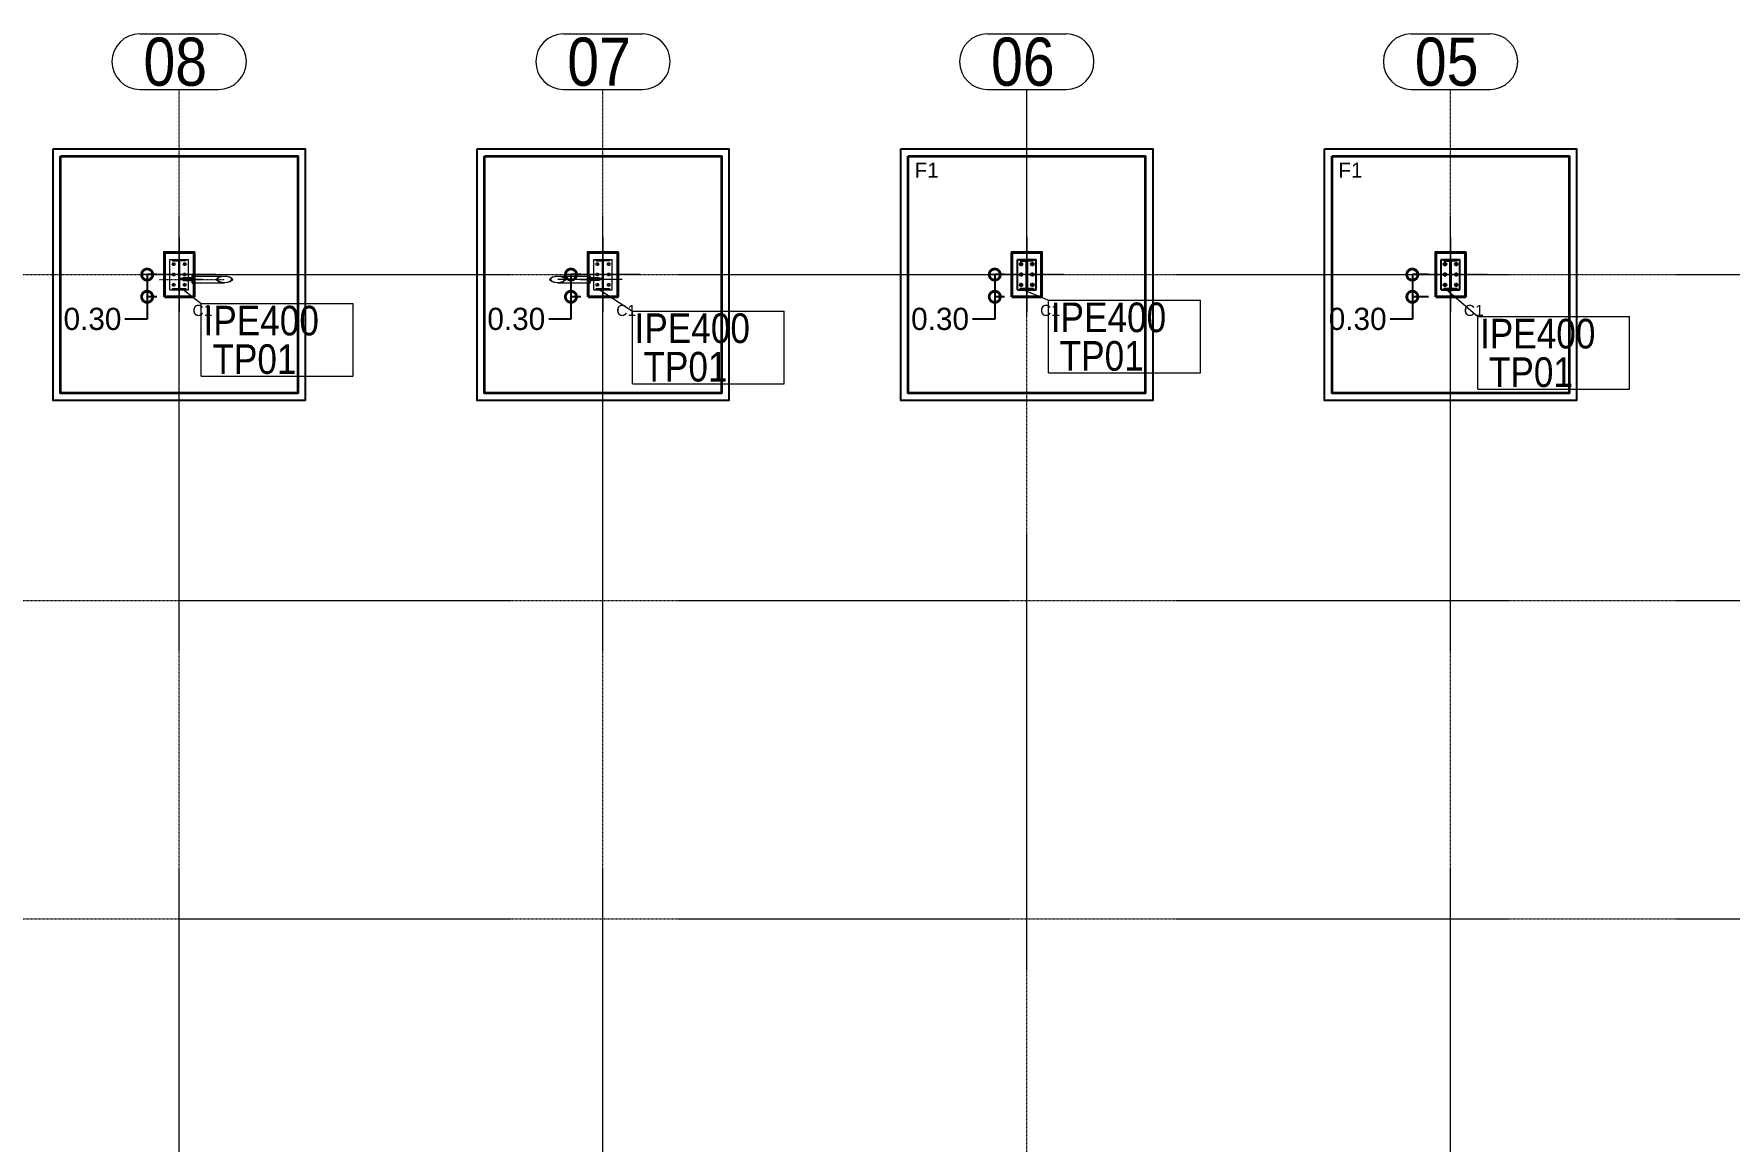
# Model space of a CAD drawing. Header units: millimetres. Extents: x 178198 to 9785548, y 9608 to 2087470.
# Drawn here: x 465681 to 488561, y 51396 to 66346 of the extents above; entities that cross this region are included whole.
import ezdxf

# ---------------------------------------------------------------- set-up
doc = ezdxf.new("R2010")
doc.units = ezdxf.units.MM
doc.header["$PDMODE"] = 35
doc.linetypes.add('XKITLINE00', pattern=[0])
doc.linetypes.add('XKITLINE03', pattern=[6, 3, -1, 1, -1])
for name, color, linetype, lineweight in [('Bolt', 7, 'Continuous', 0), ('Column', 7, 'Continuous', 40), ('foundation', 7, 'Continuous', 35), ('Part', 2, 'Continuous', 0), ('PartMark', 3, 'Continuous', 0), ('S-GRID', 1, 'Continuous', 0)]:
    doc.layers.add(name, color=color, linetype=linetype, lineweight=lineweight)
for name, color, linetype in [('dim_axis', 251, 'Continuous'), ('dim_axis @ 100', 251, 'Continuous'), ('plain foundation', 8, 'Continuous'), ('Steel Section', 7, 'Continuous'), ('text', 7, 'Continuous')]:
    doc.layers.add(name, color=color, linetype=linetype)
doc.styles.add('Andalus1', font='andlso.ttf', dxfattribs={"height": 3})
doc.styles.add('Arial', font='arial.ttf', dxfattribs={"height": 2.034003})
doc.styles.add('Arial2', font='arial.ttf', dxfattribs={"height": 300})
doc.dimstyles.new('Annotative1', dxfattribs={"dimscale": 0, "dimtxt": 3, "dimasz": 3, "dimexe": 0, "dimexo": 1, "dimtad": 0, "dimtih": 1, "dimtoh": 1, "dimlfac": 0.001, "dimzin": 1, "dimdsep": 46, "dimtxsty": 'Andalus1', "dimblk": 'DOTSMALL', "dimcen": 2.5, "dimclrd": 256, "dimclre": 256, "dimclrt": 256, "dimadec": 4, "dimazin": 0, "dimtfac": 1, "dimtmove": 0, "dimatfit": 3, "dimldrblk": 'DOTSMALL', "dimfxl": 1, "dimlwd": -1, "dimlwe": -1, "dimarcsym": 0})

# ---------------------------------------------------------------- blocks, each defined once
blk = doc.blocks.new('_DotSmall')
at = {"color": 0, "linetype": 'ByBlock', "const_width": 0.5}
blk.add_lwpolyline([(-0.0625, 0, 1), (0.0625, 0, 1)], format="xyb", close=True, dxfattribs=at)
blk = doc.blocks.new('*D163')
at = {"layer": 'Defpoints', "color": 0, "transparency": 16777216}
for p in [(484602, 63096), (484286, 62796), (484602, 62796)]:
    blk.add_point(p, dxfattribs=at)
at = {"layer": 'dim_axis', "transparency": 16777216}
for p, q in [((484502, 63096), (484286, 63096)), ((484286, 63096), (484286, 62796)), ((484502, 62796), (484286, 62796)), ((484286, 62796), (484286, 62496)), ((484286, 62496), (483986, 62496))]:
    blk.add_line(p, q, dxfattribs=at)
at = {"layer": 'dim_axis', "transparency": 16777216, "xscale": 300, "yscale": 300, "zscale": 300}
for p, rotation in [((484286, 63096), 90), ((484286, 62796), 270)]:
    blk.add_blockref('_DotSmall', p, dxfattribs=dict(at, rotation=rotation))
at = {"layer": 'dim_axis', "transparency": 16777216, "insert": (483548, 62496), "char_height": 300, "attachment_point": 5, "style": 'Andalus1'}
blk.add_mtext('0.30', dxfattribs=at)
blk = doc.blocks.new('*D164')
at = {"layer": 'Defpoints', "color": 0, "transparency": 16777216}
for p in [(478882, 63096), (478650, 62796), (478882, 62796)]:
    blk.add_point(p, dxfattribs=at)
at = {"layer": 'dim_axis', "transparency": 16777216}
for p, q in [((478782, 63096), (478650, 63096)), ((478650, 63096), (478650, 62796)), ((478782, 62796), (478650, 62796)), ((478650, 62796), (478650, 62496)), ((478650, 62496), (478350, 62496))]:
    blk.add_line(p, q, dxfattribs=at)
at = {"layer": 'dim_axis', "transparency": 16777216, "xscale": 300, "yscale": 300, "zscale": 300}
for p, rotation in [((478650, 63096), 90), ((478650, 62796), 270)]:
    blk.add_blockref('_DotSmall', p, dxfattribs=dict(at, rotation=rotation))
at = {"layer": 'dim_axis', "transparency": 16777216, "insert": (477912, 62496), "char_height": 300, "attachment_point": 5, "style": 'Andalus1'}
blk.add_mtext('0.30', dxfattribs=at)
blk = doc.blocks.new('*D171')
at = {"layer": 'Defpoints', "color": 0, "transparency": 16777216}
for p in [(473162, 63096), (472930, 62796), (473162, 62796)]:
    blk.add_point(p, dxfattribs=at)
at = {"layer": 'dim_axis', "transparency": 16777216}
for p, q in [((473062, 63096), (472930, 63096)), ((472930, 63096), (472930, 62796)), ((473062, 62796), (472930, 62796)), ((472930, 62796), (472930, 62496)), ((472930, 62496), (472630, 62496))]:
    blk.add_line(p, q, dxfattribs=at)
at = {"layer": 'dim_axis', "transparency": 16777216, "xscale": 300, "yscale": 300, "zscale": 300}
for p, rotation in [((472930, 63096), 90), ((472930, 62796), 270)]:
    blk.add_blockref('_DotSmall', p, dxfattribs=dict(at, rotation=rotation))
at = {"layer": 'dim_axis', "transparency": 16777216, "insert": (472192, 62496), "char_height": 300, "attachment_point": 5, "style": 'Andalus1'}
blk.add_mtext('0.30', dxfattribs=at)
blk = doc.blocks.new('*D173')
at = {"layer": 'Defpoints', "color": 0, "transparency": 16777216}
for p in [(467442, 63096), (467210, 62796), (467442, 62796)]:
    blk.add_point(p, dxfattribs=at)
at = {"layer": 'dim_axis', "transparency": 16777216}
for p, q in [((467342, 63096), (467210, 63096)), ((467210, 63096), (467210, 62796)), ((467342, 62796), (467210, 62796)), ((467210, 62796), (467210, 62496)), ((467210, 62496), (466910, 62496))]:
    blk.add_line(p, q, dxfattribs=at)
at = {"layer": 'dim_axis', "transparency": 16777216, "xscale": 300, "yscale": 300, "zscale": 300}
for p, rotation in [((467210, 63096), 90), ((467210, 62796), 270)]:
    blk.add_blockref('_DotSmall', p, dxfattribs=dict(at, rotation=rotation))
at = {"layer": 'dim_axis', "transparency": 16777216, "insert": (466472, 62496), "char_height": 300, "attachment_point": 5, "style": 'Andalus1'}
blk.add_mtext('0.30', dxfattribs=at)
blk = doc.blocks.new('bng')
at = {"layer": 'Bolt', "linetype": 'XKITLINE00', "lineweight": 0}
for p, q in [((467695.27428, 63056.04028), (467805.87522, 63056.04028)), ((467695.27428, 63046.04028), (467695.27428, 63056.04028)), ((467695.27428, 63016.04028), (467695.27428, 63026.04028)), ((467695.27428, 63016.04028), (467805.87522, 63016.04028)), ((467704.29209, 63046.04028), (467704.29209, 63056.04028)), ((467704.29209, 63016.04028), (467704.29209, 63026.04028)), ((467719.81277, 63046.04028), (467719.81277, 63056.04028)), ((467719.81277, 63016.04028), (467719.81277, 63026.04028)), ((467726.31565, 63046.04028), (467726.31565, 63056.04028)), ((467726.31565, 63016.04028), (467726.31565, 63026.04028)), ((467729.32167, 63046.04028), (467729.32167, 63056.04028)), ((467729.32167, 63016.04028), (467729.32167, 63026.04028)), ((467744.84235, 63046.04028), (467744.84235, 63056.04028)), ((467744.84235, 63016.04028), (467744.84235, 63026.04028)), ((467749.80427, 63046.04028), (467749.80427, 63056.04028)), ((467749.80427, 63016.04028), (467749.80427, 63026.04028)), ((467758.82208, 63046.04028), (467758.82208, 63056.04028)), ((467758.82208, 63016.04028), (467758.82208, 63026.04028)), ((467774.34277, 63046.04028), (467774.34277, 63056.04028)), ((467774.34277, 63016.04028), (467774.34277, 63026.04028)), ((467780.84564, 63046.04028), (467780.84564, 63056.04028)), ((467780.84564, 63016.04028), (467780.84564, 63026.04028)), ((467783.85166, 63046.04028), (467783.85166, 63056.04028)), ((467783.85166, 63016.04028), (467783.85166, 63026.04028)), ((467799.37235, 63046.04028), (467799.37235, 63056.04028)), ((467799.37235, 63016.04028), (467799.37235, 63026.04028)), ((467805.87522, 63046.04028), (467805.87522, 63056.04028)), ((467805.87522, 63016.04028), (467805.87522, 63021.83317)), ((473198.4668, 63056.04029), (473309.06775, 63056.04029)), ((473198.4668, 63046.04029), (473198.4668, 63056.04029)), ((473198.4668, 63016.04029), (473198.4668, 63021.83318)), ((473309.06775, 63016.04029), (473198.4668, 63016.04029)), ((473204.96968, 63046.04029), (473204.96968, 63056.04029)), ((473204.96968, 63016.04029), (473204.96968, 63026.04029)), ((473220.49036, 63046.04029), (473220.49036, 63056.04029)), ((473220.49036, 63016.04029), (473220.49036, 63026.04029)), ((473223.49638, 63046.04029), (473223.49638, 63056.04029)), ((473223.49638, 63016.04029), (473223.49638, 63026.04029)), ((473229.99925, 63046.04029), (473229.99925, 63056.04029)), ((473229.99925, 63016.04029), (473229.99925, 63026.04029)), ((473245.51994, 63046.04029), (473245.51994, 63056.04029)), ((473245.51994, 63016.04029), (473245.51994, 63026.04029)), ((473254.53775, 63046.04029), (473254.53775, 63056.04029)), ((473254.53775, 63016.04029), (473254.53775, 63026.04029)), ((473259.49967, 63046.04029), (473259.49967, 63056.04029)), ((473259.49967, 63016.04029), (473259.49967, 63026.04029)), ((473275.02036, 63046.04029), (473275.02036, 63056.04029)), ((473275.02036, 63016.04029), (473275.02036, 63026.04029)), ((473278.02637, 63046.04029), (473278.02637, 63056.04029)), ((473278.02637, 63016.04029), (473278.02637, 63026.04029)), ((473284.52925, 63046.04029), (473284.52925, 63056.04029)), ((473284.52925, 63016.04029), (473284.52925, 63026.04029)), ((473300.04993, 63046.04029), (473300.04993, 63056.04029)), ((473300.04993, 63016.04029), (473300.04993, 63026.04029)), ((473309.06775, 63046.04029), (473309.06775, 63056.04029)), ((473309.06775, 63026.04029), (473309.06775, 63016.04029))]:
    blk.add_line(p, q, dxfattribs=at)
at = {"layer": 'Column', "lineweight": 40}
for points in [[(467442.17101, 62796.04029), (467842.17101, 62796.04029), (467842.17101, 63396.04029), (467442.17101, 63396.04029)], [(473162.17101, 62796.04029), (473562.17101, 62796.04029), (473562.17101, 63396.04029), (473162.17101, 63396.04029)], [(478882.17101, 62796.04029), (479282.17101, 62796.04029), (479282.17101, 63396.04029), (478882.17101, 63396.04029)], [(484602.17101, 62796.04029), (485002.17101, 62796.04029), (485002.17101, 63396.04029), (484602.17101, 63396.04029)]]:
    blk.add_lwpolyline(points, close=True, dxfattribs=at)
at = {"layer": 'foundation'}
for points in [[(466042.17101, 64696.04029), (469242.17101, 64696.04029), (469242.17101, 61496.04029), (466042.17101, 61496.04029)], [(471762.17101, 64696.04029), (474962.17101, 64696.04029), (474962.17101, 61496.04029), (471762.17101, 61496.04029)], [(477482.17101, 64696.04029), (480682.17101, 64696.04029), (480682.17101, 61496.04029), (477482.17101, 61496.04029)], [(483202.17101, 64696.04029), (486402.17101, 64696.04029), (486402.17101, 61496.04029), (483202.17101, 61496.04029)]]:
    blk.add_lwpolyline(points, close=True, dxfattribs=at)
at = {"layer": 'Part', "linetype": 'XKITLINE03', "lineweight": 0}
for p, q in [((467642.17101, 63596.04029), (467642.17101, 62596.04029)), ((473362.17101, 63596.04029), (473362.17101, 62596.04029)), ((479082.17101, 63596.04029), (479082.17101, 62596.04029)), ((484802.17101, 63596.04029), (484802.17101, 62596.04029)), ((468142.17101, 63096.04029), (467142.17101, 63096.04029)), ((467377.95313, 63031.04029), (468254.10802, 63031.04029)), ((467567.17101, 62956.04029), (467567.17101, 62956.04029)), ((473626.38889, 63031.04029), (472750.234, 63031.04029)), ((473862.17101, 63096.04029), (472862.17101, 63096.04029)), ((473287.17101, 62956.04029), (473287.17101, 62956.04029)), ((479582.17101, 63096.04029), (478582.17101, 63096.04029)), ((479007.17101, 62956.04029), (479007.17101, 62956.04029)), ((485302.17101, 63096.04029), (484302.17101, 63096.04029)), ((484727.17101, 62956.04029), (484727.17101, 62956.04029))]:
    blk.add_line(p, q, dxfattribs=at)
at = {"layer": 'Part', "linetype": 'XKITLINE00', "lineweight": 0}
for p, q in [((467517.17101, 62891.04029), (467517.17101, 63301.04029)), ((467517.17101, 63301.04029), (467767.17101, 63301.04029)), ((467546.3864, 63236.04029), (467556.77871, 63254.04029)), ((467556.77871, 63218.04029), (467546.3864, 63236.04029)), ((467552.17101, 63282.54029), (467552.17101, 63296.04029)), ((467552.17101, 63296.04029), (467732.17101, 63296.04029)), ((467552.17101, 63282.54029), (467637.87101, 63282.54029)), ((467552.91487, 63282.54029), (467566.41487, 63296.04029)), ((467556.77871, 63254.04029), (467577.56332, 63254.04029)), ((467577.56332, 63218.04029), (467556.77871, 63218.04029)), ((467577.56332, 63254.04029), (467587.95562, 63236.04029)), ((467587.95562, 63236.04029), (467577.56332, 63218.04029)), ((467637.87101, 62909.54029), (467637.87101, 63282.54029)), ((467732.17101, 63282.54029), (467646.47101, 63282.54029)), ((467646.47101, 63282.54029), (467646.47101, 62909.54029)), ((467696.3864, 63236.04029), (467706.77871, 63254.04029)), ((467706.77871, 63218.04029), (467696.3864, 63236.04029)), ((467706.77871, 63254.04029), (467727.56332, 63254.04029)), ((467727.56332, 63218.04029), (467706.77871, 63218.04029)), ((467727.56332, 63254.04029), (467737.95562, 63236.04029)), ((467737.95562, 63236.04029), (467727.56332, 63218.04029)), ((467732.17101, 63296.04029), (467732.17101, 63282.54029)), ((467767.17101, 63046.04028), (467767.17101, 63301.04029)), ((473237.17101, 63046.04029), (473237.17101, 63301.04029)), ((473237.17101, 63301.04029), (473487.17101, 63301.04029)), ((473266.3864, 63236.04029), (473276.77871, 63254.04029)), ((473276.77871, 63218.04029), (473266.3864, 63236.04029)), ((473272.17101, 63282.54029), (473272.17101, 63296.04029)), ((473272.17101, 63296.04029), (473452.17101, 63296.04029)), ((473272.17101, 63282.54029), (473357.87101, 63282.54029)), ((473272.91487, 63282.54029), (473286.41487, 63296.04029)), ((473276.77871, 63254.04029), (473297.56332, 63254.04029)), ((473297.56332, 63218.04029), (473276.77871, 63218.04029)), ((473297.56332, 63254.04029), (473307.95562, 63236.04029)), ((473307.95562, 63236.04029), (473297.56332, 63218.04029)), ((473357.87101, 62909.54029), (473357.87101, 63282.54029)), ((473452.17101, 63282.54029), (473366.47101, 63282.54029)), ((473366.47101, 63282.54029), (473366.47101, 62909.54029)), ((473416.3864, 63236.04029), (473426.77871, 63254.04029)), ((473426.77871, 63218.04029), (473416.3864, 63236.04029)), ((473426.77871, 63254.04029), (473447.56332, 63254.04029)), ((473447.56332, 63218.04029), (473426.77871, 63218.04029)), ((473447.56332, 63254.04029), (473457.95562, 63236.04029)), ((473457.95562, 63236.04029), (473447.56332, 63218.04029)), ((473452.17101, 63296.04029), (473452.17101, 63282.54029)), ((473487.17101, 62891.04029), (473487.17101, 63301.04029)), ((478957.17101, 62891.04029), (478957.17101, 63301.04029)), ((478957.17101, 63301.04029), (479207.17101, 63301.04029)), ((478986.3864, 63236.04029), (478996.77871, 63254.04029)), ((478996.77871, 63218.04029), (478986.3864, 63236.04029)), ((478992.17101, 63282.54029), (478992.17101, 63296.04029)), ((478992.17101, 63296.04029), (479172.17101, 63296.04029)), ((478992.17101, 63282.54029), (479077.87101, 63282.54029)), ((478992.91487, 63282.54029), (479006.41487, 63296.04029)), ((478996.77871, 63254.04029), (479017.56332, 63254.04029)), ((479017.56332, 63218.04029), (478996.77871, 63218.04029)), ((479017.56332, 63254.04029), (479027.95562, 63236.04029)), ((479027.95562, 63236.04029), (479017.56332, 63218.04029)), ((479077.87101, 62909.54029), (479077.87101, 63282.54029)), ((479172.17101, 63282.54029), (479086.47101, 63282.54029)), ((479086.47101, 63282.54029), (479086.47101, 62909.54029)), ((479136.3864, 63236.04029), (479146.77871, 63254.04029)), ((479146.77871, 63218.04029), (479136.3864, 63236.04029)), ((479146.77871, 63254.04029), (479167.56332, 63254.04029)), ((479167.56332, 63218.04029), (479146.77871, 63218.04029)), ((479167.56332, 63254.04029), (479177.95562, 63236.04029)), ((479177.95562, 63236.04029), (479167.56332, 63218.04029)), ((479172.17101, 63296.04029), (479172.17101, 63282.54029)), ((479207.17101, 62891.04029), (479207.17101, 63301.04029)), ((484677.17101, 62891.04029), (484677.17101, 63301.04029)), ((484677.17101, 63301.04029), (484927.17101, 63301.04029)), ((484706.3864, 63236.04029), (484716.77871, 63254.04029)), ((484716.77871, 63218.04029), (484706.3864, 63236.04029)), ((484712.17101, 63282.54029), (484712.17101, 63296.04029)), ((484712.17101, 63296.04029), (484892.17101, 63296.04029)), ((484712.17101, 63282.54029), (484797.87101, 63282.54029)), ((484712.91487, 63282.54029), (484726.41487, 63296.04029)), ((484716.77871, 63254.04029), (484737.56332, 63254.04029)), ((484737.56332, 63218.04029), (484716.77871, 63218.04029)), ((484737.56332, 63254.04029), (484747.95562, 63236.04029)), ((484747.95562, 63236.04029), (484737.56332, 63218.04029)), ((484797.87101, 62909.54029), (484797.87101, 63282.54029)), ((484892.17101, 63282.54029), (484806.47101, 63282.54029)), ((484806.47101, 63282.54029), (484806.47101, 62909.54029)), ((484856.3864, 63236.04029), (484866.77871, 63254.04029)), ((484866.77871, 63218.04029), (484856.3864, 63236.04029)), ((484866.77871, 63254.04029), (484887.56332, 63254.04029)), ((484887.56332, 63218.04029), (484866.77871, 63218.04029)), ((484887.56332, 63254.04029), (484897.95562, 63236.04029)), ((484897.95562, 63236.04029), (484887.56332, 63218.04029)), ((484892.17101, 63296.04029), (484892.17101, 63282.54029)), ((484927.17101, 62891.04029), (484927.17101, 63301.04029)), ((467546.3864, 63096.04029), (467556.77871, 63114.04029)), ((467556.77871, 63078.04029), (467546.3864, 63096.04029)), ((467546.3864, 62956.04029), (467556.77871, 62974.04029)), ((467556.77871, 62938.04029), (467546.3864, 62956.04029)), ((467556.77871, 63114.04029), (467577.56332, 63114.04029)), ((467577.56332, 63078.04029), (467556.77871, 63078.04029)), ((467556.77871, 62974.04029), (467577.56332, 62974.04029)), ((467577.56332, 62938.04029), (467556.77871, 62938.04029)), ((467577.56332, 63114.04029), (467587.95562, 63096.04029)), ((467587.95562, 63096.04029), (467577.56332, 63078.04029)), ((467577.56332, 62974.04029), (467587.95562, 62956.04029)), ((467587.95562, 62956.04029), (467577.56332, 62938.04029)), ((467637.87101, 63084.61835), (467646.47101, 63093.21835)), ((467646.47101, 63046.04028), (467806.3559, 63046.04028)), ((467784.84876, 63036.04028), (467646.47101, 63036.04028)), ((467670.87205, 63026.04028), (467670.87205, 63036.04028)), ((467950.56686, 63026.04028), (467670.87205, 63026.04028)), ((467675.78878, 63026.04028), (467675.78878, 63036.04028)), ((467696.3864, 63096.04029), (467706.77871, 63114.04029)), ((467706.77871, 63078.04029), (467696.3864, 63096.04029)), ((467696.3864, 62956.04029), (467706.77871, 62974.04029)), ((467706.77871, 62938.04029), (467696.3864, 62956.04029)), ((467706.77871, 63114.04029), (467727.56332, 63114.04029)), ((467727.56332, 63078.04029), (467706.77871, 63078.04029)), ((467706.77871, 62974.04029), (467727.56332, 62974.04029)), ((467727.56332, 62938.04029), (467706.77871, 62938.04029)), ((467727.56332, 63114.04029), (467737.95562, 63096.04029)), ((467737.95562, 63096.04029), (467727.56332, 63078.04029)), ((467727.56332, 62974.04029), (467737.95562, 62956.04029)), ((467737.95562, 62956.04029), (467727.56332, 62938.04029)), ((467767.17101, 62891.04029), (467767.17101, 63026.04028)), ((467780.44773, 63036.04028), (467780.44773, 63046.04028)), ((467784.84876, 63036.04028), (467950.56686, 63036.04028)), ((467806.84026, 63051.87739), (467805.52612, 63036.04028)), ((467805.52612, 63026.04028), (467806.84026, 63010.20317)), ((467811.76411, 63069.54224), (467806.84026, 63051.87739)), ((467806.84026, 63010.20317), (467811.76411, 62992.53832)), ((467810.07029, 63036.04028), (467811.38442, 63051.87739)), ((467811.38442, 63010.20317), (467810.07029, 63026.04028)), ((467811.38442, 63051.87739), (467816.30827, 63069.54224)), ((467816.30827, 62992.53832), (467811.38442, 63010.20317)), ((467819.13317, 63081.34552), (467811.76411, 63069.54224)), ((467811.76411, 62992.53832), (467819.13317, 62980.73505)), ((467815.23847, 63048.05056), (467814.24188, 63036.04028)), ((467814.24188, 63026.04028), (467815.23847, 63014.03001)), ((467819.25804, 63062.47118), (467815.23847, 63048.05056)), ((467815.23847, 63014.03001), (467819.25804, 62999.60939)), ((467816.30827, 63069.54224), (467823.67733, 63081.34552)), ((467823.67733, 62980.73505), (467816.30827, 62992.53832)), ((467827.82557, 63085.49028), (467819.13317, 63081.34552)), ((467819.13317, 62980.73505), (467827.82557, 62976.59029)), ((467825.27374, 63072.10673), (467819.25804, 63062.47118)), ((467819.25804, 62999.60939), (467825.27374, 62989.97384)), ((467823.67733, 63081.34552), (467832.36974, 63085.49028)), ((467832.36974, 62976.59029), (467823.67733, 62980.73505)), ((467832.36974, 63075.49029), (467825.27374, 63072.10673)), ((467825.27374, 62989.97384), (467832.36974, 62986.59029)), ((467827.82557, 63085.49028), (467832.36974, 63085.49028)), ((467827.82557, 62976.59029), (467832.36974, 62976.59029)), ((467832.36974, 63085.49028), (467841.06214, 63081.34552)), ((467832.36974, 63075.49029), (468254.10802, 63075.49029)), ((467832.36974, 62986.59029), (468254.10802, 62986.59029)), ((467841.06214, 62980.73505), (467832.36974, 62976.59029)), ((467841.06214, 63081.34552), (467844.7177, 63075.49029)), ((467844.7177, 62986.59029), (467841.06214, 62980.73505)), ((467943.89458, 63026.04028), (467943.89458, 63036.04028)), ((467950.56687, 63036.04028), (467950.15198, 63031.04029)), ((467950.15198, 63031.04029), (467950.56687, 63026.04028)), ((468147.55409, 63031.04029), (468155.66502, 63048.05056)), ((468155.66502, 63014.03001), (468147.55409, 63031.04029)), ((468155.66502, 63048.05056), (468178.76301, 63062.47118)), ((468155.66502, 63014.03001), (468155.66502, 63014.03001)), ((468155.66502, 63014.03001), (468155.66502, 63014.03001)), ((468178.76301, 62999.60939), (468155.66502, 63014.03001)), ((468164.52379, 63046.51983), (468157.14274, 63031.04029)), ((468157.14274, 63031.04029), (468164.52379, 63015.56074)), ((468185.54321, 63059.64275), (468164.52379, 63046.51983)), ((468164.52379, 63015.56074), (468185.54321, 63002.43782)), ((468178.76301, 63062.47118), (468213.33159, 63072.10673)), ((468213.33159, 62989.97384), (468178.76301, 62999.60939)), ((468217.00101, 63068.41121), (468185.54321, 63059.64275)), ((468185.54321, 63002.43782), (468217.00101, 62993.66936)), ((468213.33159, 63072.10673), (468254.10802, 63075.49029)), ((468254.10802, 62986.59029), (468213.33159, 62989.97384)), ((468254.10802, 63071.49029), (468217.00101, 63068.41121)), ((468217.00101, 62993.66936), (468254.10802, 62990.59029)), ((468239.15579, 63070.24958), (468235.46227, 63073.94309)), ((468254.10802, 63075.49029), (468294.88444, 63072.10673)), ((468291.21502, 63068.41121), (468254.10802, 63071.49029)), ((468254.10802, 62990.59029), (468291.21502, 62993.66936)), ((468294.88444, 62989.97384), (468254.10802, 62986.59029)), ((468322.67282, 63059.64275), (468291.21502, 63068.41121)), ((468291.21502, 62993.66936), (468322.67282, 63002.43782)), ((468294.88444, 63072.10673), (468329.45302, 63062.47118)), ((468329.45302, 62999.60939), (468294.88444, 62989.97384)), ((468314.08079, 62995.32458), (468310.39096, 62999.0144)), ((468343.69225, 63046.51983), (468322.67282, 63059.64275)), ((468322.67282, 63002.43782), (468343.69225, 63015.56074)), ((468329.45302, 63062.47118), (468352.55101, 63048.05056)), ((468352.55101, 63014.03001), (468329.45302, 62999.60939)), ((468351.07329, 63031.04029), (468343.69225, 63046.51983)), ((468343.69225, 63015.56074), (468351.07329, 63031.04029)), ((468352.55101, 63048.05056), (468360.66195, 63031.04029)), ((468360.66195, 63031.04029), (468352.55101, 63014.03001)), ((472643.68007, 63031.04029), (472651.79101, 63048.05056)), ((472651.79101, 63014.03001), (472643.68007, 63031.04029)), ((472651.79101, 63048.05056), (472674.889, 63062.47118)), ((472651.79101, 63014.03001), (472651.79101, 63014.03001)), ((472651.79101, 63014.03001), (472651.79101, 63014.03001)), ((472674.889, 62999.60939), (472651.79101, 63014.03001)), ((472660.64977, 63046.51983), (472653.26873, 63031.04029)), ((472653.26873, 63031.04029), (472660.64977, 63015.56074)), ((472681.6692, 63059.64275), (472660.64977, 63046.51983)), ((472660.64977, 63015.56074), (472681.6692, 63002.43782)), ((472674.889, 63062.47118), (472709.45758, 63072.10673)), ((472709.45758, 62989.97384), (472674.889, 62999.60939)), ((472713.127, 63068.41121), (472681.6692, 63059.64275)), ((472681.6692, 63002.43782), (472713.127, 62993.66936)), ((472709.45758, 63072.10673), (472750.234, 63075.49029)), ((472750.234, 62986.59029), (472709.45758, 62989.97384)), ((472750.234, 63071.49029), (472713.127, 63068.41121)), ((472713.127, 62993.66936), (472750.234, 62990.59029)), ((472735.28177, 63070.24958), (472731.58825, 63073.94309)), ((472750.234, 63075.49029), (472791.01043, 63072.10673)), ((472750.234, 63075.49029), (473171.97228, 63075.49029)), ((472787.34101, 63068.41121), (472750.234, 63071.49029)), ((472750.234, 62990.59029), (472787.34101, 62993.66936)), ((472791.01043, 62989.97384), (472750.234, 62986.59029)), ((472750.234, 62986.59029), (473171.97228, 62986.59029)), ((472818.79881, 63059.64275), (472787.34101, 63068.41121)), ((472787.34101, 62993.66936), (472818.79881, 63002.43782)), ((472791.01043, 63072.10673), (472825.57901, 63062.47118)), ((472825.57901, 62999.60939), (472791.01043, 62989.97384)), ((472810.20677, 62995.32458), (472806.51694, 62999.0144)), ((472839.81824, 63046.51983), (472818.79881, 63059.64275)), ((472818.79881, 63002.43782), (472839.81824, 63015.56074)), ((472825.57901, 63062.47118), (472848.677, 63048.05056)), ((472848.677, 63014.03001), (472825.57901, 62999.60939)), ((472847.19928, 63031.04029), (472839.81824, 63046.51983)), ((472839.81824, 63015.56074), (472847.19928, 63031.04029)), ((472848.677, 63048.05056), (472856.78793, 63031.04029)), ((472856.78793, 63031.04029), (472848.677, 63014.03001)), ((473054.19005, 63031.04029), (473053.77515, 63036.04029)), ((473053.77516, 63036.04029), (473219.49325, 63036.04029)), ((473053.77516, 63026.04029), (473054.19005, 63031.04029)), ((473333.46997, 63026.04029), (473053.77516, 63026.04029)), ((473060.44745, 63026.04029), (473060.44745, 63036.04029)), ((473159.62432, 63075.49029), (473163.27988, 63081.34552)), ((473163.27988, 62980.73506), (473159.62433, 62986.59029)), ((473163.27988, 63081.34552), (473171.97229, 63085.49028)), ((473171.97229, 62976.5903), (473163.27988, 62980.73506)), ((473179.06828, 63072.10673), (473171.97228, 63075.49029)), ((473171.97228, 62986.59029), (473179.06828, 62989.97384)), ((473171.97229, 63085.49028), (473180.66469, 63081.34552)), ((473176.51645, 63085.49028), (473171.97229, 63085.49028)), ((473180.66469, 62980.73506), (473171.97229, 62976.5903)), ((473171.97229, 62976.5903), (473176.51645, 62976.5903)), ((473185.20885, 63081.34552), (473176.51645, 63085.49028)), ((473176.51645, 62976.5903), (473185.20885, 62980.73506)), ((473185.08398, 63062.47118), (473179.06828, 63072.10673)), ((473179.06828, 62989.97384), (473185.08398, 62999.60939)), ((473180.66469, 63081.34552), (473188.03375, 63069.54225)), ((473188.03375, 62992.53833), (473180.66469, 62980.73506)), ((473189.10355, 63048.05056), (473185.08398, 63062.47118)), ((473185.08398, 62999.60939), (473189.10355, 63014.03001)), ((473192.57791, 63069.54225), (473185.20885, 63081.34552)), ((473185.20885, 62980.73506), (473192.57791, 62992.53833)), ((473188.03375, 63069.54225), (473192.9576, 63051.8774)), ((473192.9576, 63010.20318), (473188.03375, 62992.53833)), ((473190.10014, 63036.04029), (473189.10355, 63048.05056)), ((473189.10355, 63014.03001), (473190.10014, 63026.04029)), ((473197.50176, 63051.8774), (473192.57791, 63069.54225)), ((473192.57791, 62992.53833), (473197.50176, 63010.20318)), ((473192.9576, 63051.8774), (473194.27173, 63036.04029)), ((473194.27173, 63026.04029), (473192.9576, 63010.20318)), ((473198.8159, 63036.04029), (473197.50176, 63051.8774)), ((473197.50176, 63010.20318), (473198.8159, 63026.04029)), ((473197.98612, 63046.04029), (473357.87101, 63046.04029)), ((473357.87101, 63036.04029), (473219.49325, 63036.04029)), ((473223.89429, 63036.04029), (473223.89429, 63046.04029)), ((473237.17101, 62891.04029), (473237.17101, 63026.04029)), ((473266.3864, 63096.04029), (473276.77871, 63114.04029)), ((473276.77871, 63078.04029), (473266.3864, 63096.04029)), ((473266.3864, 62956.04029), (473276.77871, 62974.04029)), ((473276.77871, 62938.04029), (473266.3864, 62956.04029)), ((473276.77871, 63114.04029), (473297.56332, 63114.04029)), ((473297.56332, 63078.04029), (473276.77871, 63078.04029)), ((473276.77871, 62974.04029), (473297.56332, 62974.04029)), ((473297.56332, 62938.04029), (473276.77871, 62938.04029)), ((473297.56332, 63114.04029), (473307.95562, 63096.04029)), ((473307.95562, 63096.04029), (473297.56332, 63078.04029)), ((473297.56332, 62974.04029), (473307.95562, 62956.04029)), ((473307.95562, 62956.04029), (473297.56332, 62938.04029)), ((473328.55324, 63026.04029), (473328.55324, 63036.04029)), ((473333.46997, 63036.04029), (473333.46997, 63026.04029)), ((473357.87101, 63084.61835), (473366.47101, 63093.21835)), ((473416.3864, 63096.04029), (473426.77871, 63114.04029)), ((473426.77871, 63078.04029), (473416.3864, 63096.04029)), ((473416.3864, 62956.04029), (473426.77871, 62974.04029)), ((473426.77871, 62938.04029), (473416.3864, 62956.04029)), ((473426.77871, 63114.04029), (473447.56332, 63114.04029)), ((473447.56332, 63078.04029), (473426.77871, 63078.04029)), ((473426.77871, 62974.04029), (473447.56332, 62974.04029)), ((473447.56332, 62938.04029), (473426.77871, 62938.04029)), ((473447.56332, 63114.04029), (473457.95562, 63096.04029)), ((473457.95562, 63096.04029), (473447.56332, 63078.04029)), ((473447.56332, 62974.04029), (473457.95562, 62956.04029)), ((473457.95562, 62956.04029), (473447.56332, 62938.04029)), ((478986.3864, 63096.04029), (478996.77871, 63114.04029)), ((478996.77871, 63078.04029), (478986.3864, 63096.04029)), ((478986.3864, 62956.04029), (478996.77871, 62974.04029)), ((478996.77871, 62938.04029), (478986.3864, 62956.04029)), ((478996.77871, 63114.04029), (479017.56332, 63114.04029)), ((479017.56332, 63078.04029), (478996.77871, 63078.04029)), ((478996.77871, 62974.04029), (479017.56332, 62974.04029)), ((479017.56332, 62938.04029), (478996.77871, 62938.04029)), ((479017.56332, 63114.04029), (479027.95562, 63096.04029)), ((479027.95562, 63096.04029), (479017.56332, 63078.04029)), ((479017.56332, 62974.04029), (479027.95562, 62956.04029)), ((479027.95562, 62956.04029), (479017.56332, 62938.04029)), ((479077.87101, 63084.61835), (479086.47101, 63093.21835)), ((479136.3864, 63096.04029), (479146.77871, 63114.04029)), ((479146.77871, 63078.04029), (479136.3864, 63096.04029)), ((479136.3864, 62956.04029), (479146.77871, 62974.04029)), ((479146.77871, 62938.04029), (479136.3864, 62956.04029)), ((479146.77871, 63114.04029), (479167.56332, 63114.04029)), ((479167.56332, 63078.04029), (479146.77871, 63078.04029)), ((479146.77871, 62974.04029), (479167.56332, 62974.04029)), ((479167.56332, 62938.04029), (479146.77871, 62938.04029)), ((479167.56332, 63114.04029), (479177.95562, 63096.04029)), ((479177.95562, 63096.04029), (479167.56332, 63078.04029)), ((479167.56332, 62974.04029), (479177.95562, 62956.04029)), ((479177.95562, 62956.04029), (479167.56332, 62938.04029)), ((484706.3864, 63096.04029), (484716.77871, 63114.04029)), ((484716.77871, 63078.04029), (484706.3864, 63096.04029)), ((484706.3864, 62956.04029), (484716.77871, 62974.04029)), ((484716.77871, 62938.04029), (484706.3864, 62956.04029)), ((484716.77871, 63114.04029), (484737.56332, 63114.04029)), ((484737.56332, 63078.04029), (484716.77871, 63078.04029)), ((484716.77871, 62974.04029), (484737.56332, 62974.04029)), ((484737.56332, 62938.04029), (484716.77871, 62938.04029)), ((484737.56332, 63114.04029), (484747.95562, 63096.04029)), ((484747.95562, 63096.04029), (484737.56332, 63078.04029)), ((484737.56332, 62974.04029), (484747.95562, 62956.04029)), ((484747.95562, 62956.04029), (484737.56332, 62938.04029)), ((484797.87101, 63084.61835), (484806.47101, 63093.21835)), ((484856.3864, 63096.04029), (484866.77871, 63114.04029)), ((484866.77871, 63078.04029), (484856.3864, 63096.04029)), ((484856.3864, 62956.04029), (484866.77871, 62974.04029)), ((484866.77871, 62938.04029), (484856.3864, 62956.04029)), ((484866.77871, 63114.04029), (484887.56332, 63114.04029)), ((484887.56332, 63078.04029), (484866.77871, 63078.04029)), ((484866.77871, 62974.04029), (484887.56332, 62974.04029)), ((484887.56332, 62938.04029), (484866.77871, 62938.04029)), ((484887.56332, 63114.04029), (484897.95562, 63096.04029)), ((484897.95562, 63096.04029), (484887.56332, 63078.04029)), ((484887.56332, 62974.04029), (484897.95562, 62956.04029)), ((484897.95562, 62956.04029), (484887.56332, 62938.04029)), ((467517.17101, 62891.04029), (467767.17101, 62891.04029)), ((467552.17101, 62896.04029), (467552.17101, 62909.54029)), ((467552.17101, 62909.54029), (467637.87101, 62909.54029)), ((467732.17101, 62896.04029), (467552.17101, 62896.04029)), ((467646.47101, 62909.54029), (467732.17101, 62909.54029)), ((467732.17101, 62909.54029), (467732.17101, 62896.04029)), ((467732.17101, 62896.04029), (467732.17101, 62896.04029)), ((467732.17101, 62896.04029), (467732.17101, 62896.04029)), ((473237.17101, 62891.04029), (473487.17101, 62891.04029)), ((473272.17101, 62896.04029), (473272.17101, 62909.54029)), ((473272.17101, 62909.54029), (473357.87101, 62909.54029)), ((473452.17101, 62896.04029), (473272.17101, 62896.04029)), ((473366.47101, 62909.54029), (473452.17101, 62909.54029)), ((473452.17101, 62909.54029), (473452.17101, 62896.04029)), ((473452.17101, 62896.04029), (473452.17101, 62896.04029)), ((478957.17101, 62891.04029), (479207.17101, 62891.04029)), ((478992.17101, 62896.04029), (478992.17101, 62909.54029)), ((478992.17101, 62909.54029), (479077.87101, 62909.54029)), ((479172.17101, 62896.04029), (478992.17101, 62896.04029)), ((479086.47101, 62909.54029), (479172.17101, 62909.54029)), ((479172.17101, 62909.54029), (479172.17101, 62896.04029)), ((479172.17101, 62896.04029), (479172.17101, 62896.04029)), ((479172.17101, 62896.04029), (479172.17101, 62896.04029)), ((484677.17101, 62891.04029), (484927.17101, 62891.04029)), ((484712.17101, 62896.04029), (484712.17101, 62909.54029)), ((484712.17101, 62909.54029), (484797.87101, 62909.54029)), ((484892.17101, 62896.04029), (484712.17101, 62896.04029)), ((484806.47101, 62909.54029), (484892.17101, 62909.54029)), ((484892.17101, 62909.54029), (484892.17101, 62896.04029))]:
    blk.add_line(p, q, dxfattribs=at)
for centre, start, end in [((467567.17101, 63236.04029), 0, 180), ((467567.17101, 63236.04029), 180, 0), ((467717.17101, 63236.04029), 0, 180), ((467717.17101, 63236.04029), 180, 0), ((473287.17101, 63236.04029), 0, 180), ((473287.17101, 63236.04029), 180, 0), ((473437.17101, 63236.04029), 0, 180), ((473437.17101, 63236.04029), 180, 0), ((479007.17101, 63236.04029), 0, 180), ((479007.17101, 63236.04029), 180, 0), ((479157.17101, 63236.04029), 0, 180), ((479157.17101, 63236.04029), 180, 0), ((484727.17101, 63236.04029), 0, 180), ((484727.17101, 63236.04029), 180, 0), ((484877.17101, 63236.04029), 0, 180), ((484877.17101, 63236.04029), 180, 0), ((467567.17101, 63096.04029), 0, 180), ((467567.17101, 63096.04029), 180, 0), ((467567.17101, 62956.04029), 0, 180), ((467567.17101, 62956.04029), 180, 0), ((467717.17101, 63096.04029), 0, 180), ((467717.17101, 63096.04029), 180, 0), ((467717.17101, 62956.04029), 0, 180), ((467717.17101, 62956.04029), 180, 0), ((473287.17101, 63096.04029), 0, 180), ((473287.17101, 63096.04029), 180, 0), ((473287.17101, 62956.04029), 0, 180), ((473287.17101, 62956.04029), 180, 0), ((473437.17101, 63096.04029), 0, 180), ((473437.17101, 63096.04029), 180, 0), ((473437.17101, 62956.04029), 0, 180), ((473437.17101, 62956.04029), 180, 0), ((479007.17101, 63096.04029), 0, 180), ((479007.17101, 63096.04029), 180, 0), ((479007.17101, 62956.04029), 0, 180), ((479007.17101, 62956.04029), 180, 0), ((479157.17101, 63096.04029), 0, 180), ((479157.17101, 63096.04029), 180, 0), ((479157.17101, 62956.04029), 0, 180), ((479157.17101, 62956.04029), 180, 0), ((484727.17101, 63096.04029), 0, 180), ((484727.17101, 63096.04029), 180, 0), ((484727.17101, 62956.04029), 0, 180), ((484727.17101, 62956.04029), 180, 0), ((484877.17101, 63096.04029), 0, 180), ((484877.17101, 63096.04029), 180, 0), ((484877.17101, 62956.04029), 0, 180), ((484877.17101, 62956.04029), 180, 0)]:
    blk.add_arc(centre, 12, start, end, dxfattribs=at)
at = {"layer": 'PartMark', "linetype": 'XKITLINE00', "lineweight": 0}
for p, q in [((467695.87701, 62896.53029), (467940.74712, 62704.79913)), ((467940.74712, 62704.79913), (469990.74712, 62704.79913)), ((467940.74712, 61724.79913), (467940.74712, 62704.79913)), ((469990.74712, 61724.79913), (469990.74712, 62704.79913)), ((473308.46501, 62896.53029), (473758.31221, 62602.13539)), ((479028.46501, 62896.53029), (479375.82367, 62748.79787)), ((479375.82367, 62748.79787), (481425.82367, 62748.79787)), ((479375.82367, 61768.79787), (479375.82367, 62748.79787)), ((481425.82367, 61768.79787), (481425.82367, 62748.79787)), ((484748.46501, 62896.53029), (485169.02977, 62528.80414)), ((473758.31221, 62602.13539), (475808.31221, 62602.13539)), ((473758.31221, 61622.13539), (473758.31221, 62602.13539)), ((475808.31221, 61622.13539), (475808.31221, 62602.13539)), ((485169.02977, 62528.80414), (487219.02977, 62528.80414)), ((485169.02977, 61548.80414), (485169.02977, 62528.80414)), ((487219.02977, 61548.80414), (487219.02977, 62528.80414)), ((467940.74712, 61724.79913), (469990.74712, 61724.79913)), ((473758.31221, 61622.13539), (475808.31221, 61622.13539)), ((479375.82367, 61768.79787), (481425.82367, 61768.79787)), ((485169.02977, 61548.80414), (487219.02977, 61548.80414))]:
    blk.add_line(p, q, dxfattribs=at)
at = {"layer": 'plain foundation'}
for points in [[(465942.17101, 64796.04029), (469342.17101, 64796.04029), (469342.17101, 61396.04029), (465942.17101, 61396.04029)], [(471662.17101, 64796.04029), (475062.17101, 64796.04029), (475062.17101, 61396.04029), (471662.17101, 61396.04029)], [(477382.17101, 64796.04029), (480782.17101, 64796.04029), (480782.17101, 61396.04029), (477382.17101, 61396.04029)], [(483102.17101, 64796.04029), (486502.17101, 64796.04029), (486502.17101, 61396.04029), (483102.17101, 61396.04029)]]:
    blk.add_lwpolyline(points, close=True, dxfattribs=at)
at = {"layer": 'S-GRID', "linetype": 'XKITLINE00', "lineweight": 0}
for p, q in [((467110.06652, 66346.04029), (468174.2755, 66346.04029)), ((472830.06652, 66346.04029), (473894.2755, 66346.04029)), ((478550.06652, 66346.04029), (479614.2755, 66346.04029)), ((484270.06652, 66346.04029), (485334.2755, 66346.04029)), ((467110.06652, 65596.04029), (468174.2755, 65596.04029)), ((472830.06652, 65596.04029), (473894.2755, 65596.04029)), ((478550.06652, 65596.04029), (479614.2755, 65596.04029)), ((484270.06652, 65596.04029), (485334.2755, 65596.04029))]:
    blk.add_line(p, q, dxfattribs=at)
at = {"layer": 'S-GRID', "linetype": 'XKITLINE03', "lineweight": 0}
for p, q in [((467642.17101, 41062.64403), (467642.17101, 65596.04029)), ((473362.17101, 41062.64403), (473362.17101, 65596.04029)), ((479082.17101, 41123.41265), (479082.17101, 65596.04029)), ((484802.17101, 41062.64403), (484802.17101, 65596.04029)), ((425102.17101, 63096.04029), (510182.17101, 63096.04029)), ((425102.17101, 58696.04029), (510182.17101, 58696.04029)), ((425102.17101, 54396.04029), (510182.17101, 54396.04029))]:
    blk.add_line(p, q, dxfattribs=at)
at = {"layer": 'S-GRID', "linetype": 'XKITLINE00', "lineweight": 0}
for centre, start, end in [((467110.06652, 65971.04029), 90, 270), ((468174.2755, 65971.04029), 270, 90), ((472830.06652, 65971.04029), 90, 270), ((473894.2755, 65971.04029), 270, 90), ((478550.06652, 65971.04029), 90, 270), ((479614.2755, 65971.04029), 270, 90), ((484270.06652, 65971.04029), 90, 270), ((485334.2755, 65971.04029), 270, 90)]:
    blk.add_arc(centre, 375, start, end, dxfattribs=at)
at = {"layer": 'Steel Section'}
for p, q in [((478957.17101, 62891.04029), (478957.17101, 63301.04029)), ((478957.17101, 63301.04029), (479207.17101, 63301.04029)), ((478986.3864, 63236.04029), (478996.77871, 63254.04029)), ((478996.77871, 63218.04029), (478986.3864, 63236.04029)), ((478992.17101, 63282.54029), (478992.17101, 63296.04029)), ((478992.17101, 63296.04029), (479172.17101, 63296.04029)), ((478992.17101, 63282.54029), (479077.87101, 63282.54029)), ((478992.91487, 63282.54029), (479006.41487, 63296.04029)), ((478996.77871, 63254.04029), (479017.56332, 63254.04029)), ((479017.56332, 63218.04029), (478996.77871, 63218.04029)), ((479017.56332, 63254.04029), (479027.95562, 63236.04029)), ((479027.95562, 63236.04029), (479017.56332, 63218.04029)), ((479077.87101, 62909.54029), (479077.87101, 63282.54029)), ((479172.17101, 63282.54029), (479086.47101, 63282.54029)), ((479086.47101, 63282.54029), (479086.47101, 62909.54029)), ((479136.3864, 63236.04029), (479146.77871, 63254.04029)), ((479146.77871, 63218.04029), (479136.3864, 63236.04029)), ((479146.77871, 63254.04029), (479167.56332, 63254.04029)), ((479167.56332, 63218.04029), (479146.77871, 63218.04029)), ((479167.56332, 63254.04029), (479177.95562, 63236.04029)), ((479177.95562, 63236.04029), (479167.56332, 63218.04029)), ((479172.17101, 63296.04029), (479172.17101, 63282.54029)), ((479207.17101, 62891.04029), (479207.17101, 63301.04029)), ((484677.17101, 62891.04029), (484677.17101, 63301.04029)), ((484677.17101, 63301.04029), (484927.17101, 63301.04029)), ((484706.3864, 63236.04029), (484716.77871, 63254.04029)), ((484716.77871, 63218.04029), (484706.3864, 63236.04029)), ((484712.17101, 63282.54029), (484712.17101, 63296.04029)), ((484712.17101, 63296.04029), (484892.17101, 63296.04029)), ((484712.17101, 63282.54029), (484797.87101, 63282.54029)), ((484712.91487, 63282.54029), (484726.41487, 63296.04029)), ((484716.77871, 63254.04029), (484737.56332, 63254.04029)), ((484737.56332, 63218.04029), (484716.77871, 63218.04029)), ((484737.56332, 63254.04029), (484747.95562, 63236.04029)), ((484747.95562, 63236.04029), (484737.56332, 63218.04029)), ((484797.87101, 62909.54029), (484797.87101, 63282.54029)), ((484892.17101, 63282.54029), (484806.47101, 63282.54029)), ((484806.47101, 63282.54029), (484806.47101, 62909.54029)), ((484856.3864, 63236.04029), (484866.77871, 63254.04029)), ((484866.77871, 63218.04029), (484856.3864, 63236.04029)), ((484866.77871, 63254.04029), (484887.56332, 63254.04029)), ((484887.56332, 63218.04029), (484866.77871, 63218.04029)), ((484887.56332, 63254.04029), (484897.95562, 63236.04029)), ((484897.95562, 63236.04029), (484887.56332, 63218.04029)), ((484892.17101, 63296.04029), (484892.17101, 63282.54029)), ((484927.17101, 62891.04029), (484927.17101, 63301.04029)), ((478986.3864, 63096.04029), (478996.77871, 63114.04029)), ((478996.77871, 63078.04029), (478986.3864, 63096.04029)), ((478986.3864, 62956.04029), (478996.77871, 62974.04029)), ((478996.77871, 62938.04029), (478986.3864, 62956.04029)), ((478996.77871, 63114.04029), (479017.56332, 63114.04029)), ((479017.56332, 63078.04029), (478996.77871, 63078.04029)), ((478996.77871, 62974.04029), (479017.56332, 62974.04029)), ((479017.56332, 62938.04029), (478996.77871, 62938.04029)), ((479007.17101, 62956.04029), (479007.17101, 62956.04029)), ((479017.56332, 63114.04029), (479027.95562, 63096.04029)), ((479027.95562, 63096.04029), (479017.56332, 63078.04029)), ((479017.56332, 62974.04029), (479027.95562, 62956.04029)), ((479027.95562, 62956.04029), (479017.56332, 62938.04029)), ((479077.87101, 63084.61835), (479086.47101, 63093.21835)), ((479136.3864, 63096.04029), (479146.77871, 63114.04029)), ((479146.77871, 63078.04029), (479136.3864, 63096.04029)), ((479136.3864, 62956.04029), (479146.77871, 62974.04029)), ((479146.77871, 62938.04029), (479136.3864, 62956.04029)), ((479146.77871, 63114.04029), (479167.56332, 63114.04029)), ((479167.56332, 63078.04029), (479146.77871, 63078.04029)), ((479146.77871, 62974.04029), (479167.56332, 62974.04029)), ((479167.56332, 62938.04029), (479146.77871, 62938.04029)), ((479167.56332, 63114.04029), (479177.95562, 63096.04029)), ((479177.95562, 63096.04029), (479167.56332, 63078.04029)), ((479167.56332, 62974.04029), (479177.95562, 62956.04029)), ((479177.95562, 62956.04029), (479167.56332, 62938.04029)), ((484706.3864, 63096.04029), (484716.77871, 63114.04029)), ((484716.77871, 63078.04029), (484706.3864, 63096.04029)), ((484706.3864, 62956.04029), (484716.77871, 62974.04029)), ((484716.77871, 62938.04029), (484706.3864, 62956.04029)), ((484716.77871, 63114.04029), (484737.56332, 63114.04029)), ((484737.56332, 63078.04029), (484716.77871, 63078.04029)), ((484716.77871, 62974.04029), (484737.56332, 62974.04029)), ((484737.56332, 62938.04029), (484716.77871, 62938.04029)), ((484727.17101, 62956.04029), (484727.17101, 62956.04029)), ((484737.56332, 63114.04029), (484747.95562, 63096.04029)), ((484747.95562, 63096.04029), (484737.56332, 63078.04029)), ((484737.56332, 62974.04029), (484747.95562, 62956.04029)), ((484747.95562, 62956.04029), (484737.56332, 62938.04029)), ((484797.87101, 63084.61835), (484806.47101, 63093.21835)), ((484856.3864, 63096.04029), (484866.77871, 63114.04029)), ((484866.77871, 63078.04029), (484856.3864, 63096.04029)), ((484856.3864, 62956.04029), (484866.77871, 62974.04029)), ((484866.77871, 62938.04029), (484856.3864, 62956.04029)), ((484866.77871, 63114.04029), (484887.56332, 63114.04029)), ((484887.56332, 63078.04029), (484866.77871, 63078.04029)), ((484866.77871, 62974.04029), (484887.56332, 62974.04029)), ((484887.56332, 62938.04029), (484866.77871, 62938.04029)), ((484887.56332, 63114.04029), (484897.95562, 63096.04029)), ((484897.95562, 63096.04029), (484887.56332, 63078.04029)), ((484887.56332, 62974.04029), (484897.95562, 62956.04029)), ((484897.95562, 62956.04029), (484887.56332, 62938.04029)), ((478957.17101, 62891.04029), (479207.17101, 62891.04029)), ((478992.17101, 62896.04029), (478992.17101, 62909.54029)), ((478992.17101, 62909.54029), (479077.87101, 62909.54029)), ((479172.17101, 62896.04029), (478992.17101, 62896.04029)), ((479086.47101, 62909.54029), (479172.17101, 62909.54029)), ((479172.17101, 62909.54029), (479172.17101, 62896.04029)), ((479172.17101, 62896.04029), (479172.17101, 62896.04029)), ((484677.17101, 62891.04029), (484927.17101, 62891.04029)), ((484712.17101, 62896.04029), (484712.17101, 62909.54029)), ((484712.17101, 62909.54029), (484797.87101, 62909.54029)), ((484892.17101, 62896.04029), (484712.17101, 62896.04029)), ((484806.47101, 62909.54029), (484892.17101, 62909.54029)), ((484892.17101, 62909.54029), (484892.17101, 62896.04029)), ((484892.17101, 62896.04029), (484892.17101, 62896.04029))]:
    blk.add_line(p, q, dxfattribs=at)
for centre, start, end in [((479007.17101, 63236.04029), 0, 180), ((479007.17101, 63236.04029), 180, 0), ((479157.17101, 63236.04029), 0, 180), ((479157.17101, 63236.04029), 180, 0), ((484727.17101, 63236.04029), 0, 180), ((484727.17101, 63236.04029), 180, 0), ((484877.17101, 63236.04029), 0, 180), ((484877.17101, 63236.04029), 180, 0), ((479007.17101, 63096.04029), 0, 180), ((479007.17101, 63096.04029), 180, 0), ((479007.17101, 62956.04029), 0, 180), ((479007.17101, 62956.04029), 180, 0), ((479157.17101, 63096.04029), 0, 180), ((479157.17101, 63096.04029), 180, 0), ((479157.17101, 62956.04029), 0, 180), ((479157.17101, 62956.04029), 180, 0), ((484727.17101, 63096.04029), 0, 180), ((484727.17101, 63096.04029), 180, 0), ((484727.17101, 62956.04029), 0, 180), ((484727.17101, 62956.04029), 180, 0), ((484877.17101, 63096.04029), 0, 180), ((484877.17101, 63096.04029), 180, 0), ((484877.17101, 62956.04029), 0, 180), ((484877.17101, 62956.04029), 180, 0)]:
    blk.add_arc(centre, 12, start, end, dxfattribs=at)
at = {"layer": 'PartMark', "style": 'Arial', "width": 0.85}
for s, p in [('IPE400', (479405.82367, 62318.79787)), ('IPE400', (467970.74712, 62274.79913)), ('IPE400', (473788.31221, 62172.13539)), ('IPE400', (485199.02977, 62098.80414)), ('TP01', (468090.74712, 61754.79913)), ('TP01', (473908.31221, 61652.13539)), ('TP01', (479525.82367, 61798.79787)), ('TP01', (485319.02977, 61578.80414))]:
    blk.add_text(s, height=400, dxfattribs=at).set_placement(p)
at = {"layer": 'S-GRID', "style": 'Arial', "width": 0.85}
for s, p in [('08', (467160.06652, 65646.04029)), ('07', (472880.06652, 65646.04029)), ('06', (478600.06652, 65646.04029)), ('05', (484320.06652, 65646.04029))]:
    blk.add_text(s, height=650, dxfattribs=at).set_placement(p)
at = {"layer": 'text', "attachment_point": 1, "style": 'Arial2'}
for s, insert, char_height in [('F1', (477567.39063, 64606.36891), 200), ('F1', (483287.39063, 64606.36891), 200), ('C1', (467821.67073, 62687.30673), 150), ('C1', (473541.67073, 62687.30673), 150), ('C1', (479261.67073, 62687.30673), 150), ('C1', (484981.67073, 62687.30673), 150)]:
    blk.add_mtext_dynamic_manual_height_columns(s, width=1191.032635, gutter_width=1500, heights=[0], dxfattribs=dict(at, insert=insert, char_height=char_height))
at = {"layer": 'dim_axis @ 100'}
for base, p1, p2, picture, middle in [((467209.51468, 62796.04029), (467442.17101, 63096.04029), (467442.17101, 62796.04029), '*D173', (466471.96335, 62496.04029)), ((472929.51468, 62796.04029), (473162.17101, 63096.04029), (473162.17101, 62796.04029), '*D171', (472191.96335, 62496.04029)), ((478649.51468, 62796.04029), (478882.17101, 63096.04029), (478882.17101, 62796.04029), '*D164', (477911.96335, 62496.04029)), ((484285.86061, 62796.04029), (484602.17101, 63096.04029), (484602.17101, 62796.04029), '*D163', (483548.30927, 62496.04029))]:
    dim = blk.add_linear_dim(base=base, p1=p1, p2=p2, angle=90, dimstyle='Annotative1', override={"dimscale": 100, "dimtix": 0, "dimtofl": 1, "dimtmove": 0, "dimatfit": 3}, dxfattribs=at)
    dim.commit()
    dim.dimension.update_dxf_attribs({"geometry": picture, "text_midpoint": middle})

msp = doc.modelspace()

# ---------------------------------------------------------------- block references
msp.add_blockref('bng', (0, 0))

doc.saveas('drawing.dxf')
